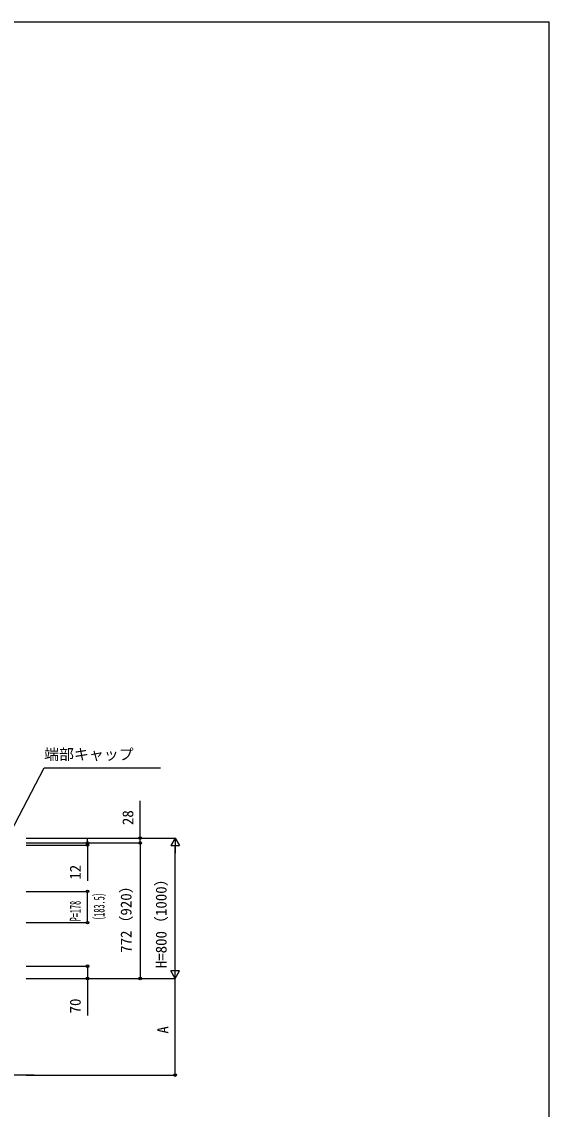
# Model space of a CAD drawing. Units: millimetres, scale not verified. Extents: x -4375 to 4375, y -6498 to 6472.
# Drawn here: x 1367 to 4375, y 57 to 6252 of the extents above; entities that cross this region are included whole.
import ezdxf
from ezdxf.enums import TextEntityAlignment as Align

# ---------------------------------------------------------------- set-up
doc = ezdxf.new("R2010")
doc.units = ezdxf.units.MM
doc.header["$LTSCALE"] = 30
for name, color, linetype in [('0-2_YKK_A1', 4, 'Continuous'), ('0-3_YKK_D', 6, 'Continuous'), ('0-4_YKK_ZWAK', 7, 'Continuous')]:
    doc.layers.add(name, color=color, linetype=linetype)
doc.styles.add('ＭＳ ゴシック', font='')
doc.styles.get('ＭＳ ゴシック').set_extended_font_data('MS Gothic')

msp = doc.modelspace()

# ---------------------------------------------------------------- linework, layer by layer
at = {"layer": '0-2_YKK_A1'}
msp.add_line((1437.75, 251.6), (-1618.23, 251.6), dxfattribs=at)
at = {"layer": '0-3_YKK_D'}
for p, q in [((2041.78, 1601.6), (2041.78, 1813.16)), ((1391.78, 1601.6), (2242.78, 1601.6)), ((1391.78, 1601.6), (2042.78, 1601.6)), ((1391.78, 1573.6), (1742.78, 1573.6)), ((1391.78, 1573.6), (2042.78, 1573.6)), ((1391.78, 1573.6), (2042.78, 1573.6)), ((1391.78, 1561.6), (1742.78, 1561.6)), ((1741.78, 1573.6), (1741.78, 1603.6)), ((1741.78, 1573.6), (1741.78, 1561.6)), ((1741.78, 1561.6), (1741.78, 1357.28)), ((2041.78, 1573.6), (2041.78, 1601.6)), ((2041.78, 1573.6), (2041.78, 801.6)), ((2041.78, 1573.6), (2041.78, 1543.6)), ((2241.78, 1601.6), (2216.78, 1558.3)), ((2216.78, 1558.3), (2266.78, 1558.3)), ((2241.78, 1601.6), (2266.78, 1558.3)), ((2241.78, 1601.6), (2241.78, 1515)), ((2241.78, 851.6), (2241.78, 1551.6)), ((1391.78, 1297.6), (1742.78, 1297.6)), ((1741.78, 1119.6), (1741.78, 1297.6)), ((1391.78, 1119.6), (1742.78, 1119.6)), ((1391.78, 871.6), (1742.78, 871.6)), ((2241.78, 801.6), (2241.78, 888.2)), ((2241.78, 801.6), (2216.78, 844.9)), ((2266.78, 844.9), (2216.78, 844.9)), ((2241.78, 801.6), (2266.78, 844.9)), ((1391.78, 801.6), (2242.78, 801.6)), ((1391.78, 801.6), (2242.78, 801.6)), ((1391.78, 801.6), (2042.78, 801.6)), ((1391.78, 801.6), (1742.78, 801.6)), ((2241.78, 251.6), (2241.78, 801.6)), ((1391.78, 251.6), (2242.78, 251.6))]:
    msp.add_line(p, q, dxfattribs=at)
for points in [[(1279.3, 1589.45), (1494.14, 2001.6), (2157.22, 2001.6)], [(1741.78, 871.6), (1741.78, 801.6), (1741.78, 590.52)]]:
    msp.add_lwpolyline(points, dxfattribs=at)
for centre in [(1741.78, 1573.6), (1741.78, 1561.6), (2041.78, 1601.6), (2041.78, 1573.6), (2041.78, 1573.6), (1741.78, 1297.6), (1741.78, 1119.6), (1741.78, 871.6), (1741.78, 801.6), (2041.78, 801.6), (2241.78, 251.6)]:
    msp.add_circle(centre, 7.5, dxfattribs=at)
at = {"layer": '0-4_YKK_ZWAK'}
msp.add_line((-4375, 6251.6), (4375, 6251.6), dxfattribs=at)
msp.add_lwpolyline([(-4375, -6498.4), (4375, -6498.4), (4375, 6251.6)], dxfattribs=at)

# ---------------------------------------------------------------- texts
at = {"layer": '0-3_YKK_D', "style": 'ＭＳ ゴシック'}
msp.add_text('端部キャップ', height=62.32, dxfattribs=at).set_placement((1494.61, 2028.53), align=Align.BOTTOM_LEFT)
for s, p in [('28', (2021.78, 1675.32)), ('12', (1721.78, 1364.24)), ('772（920）', (2011.63, 947.57)), ('H=800（1000）', (2211.63, 859.91)), ('70', (1721.78, 602.31)), ('A', (2221.78, 487.48))]:
    msp.add_text(s, height=62.32, rotation=90, dxfattribs=at).set_placement(p, align=Align.BOTTOM_LEFT)
at = {"layer": '0-3_YKK_D', "style": 'ＭＳ ゴシック', "width": 0.5}
for s, p in [('（183.5）', (1857.88, 1109.72)), ('P=178', (1721.78, 1127.22))]:
    msp.add_text(s, height=62.32, rotation=90, dxfattribs=at).set_placement(p, align=Align.BOTTOM_LEFT)

doc.saveas('drawing.dxf')
